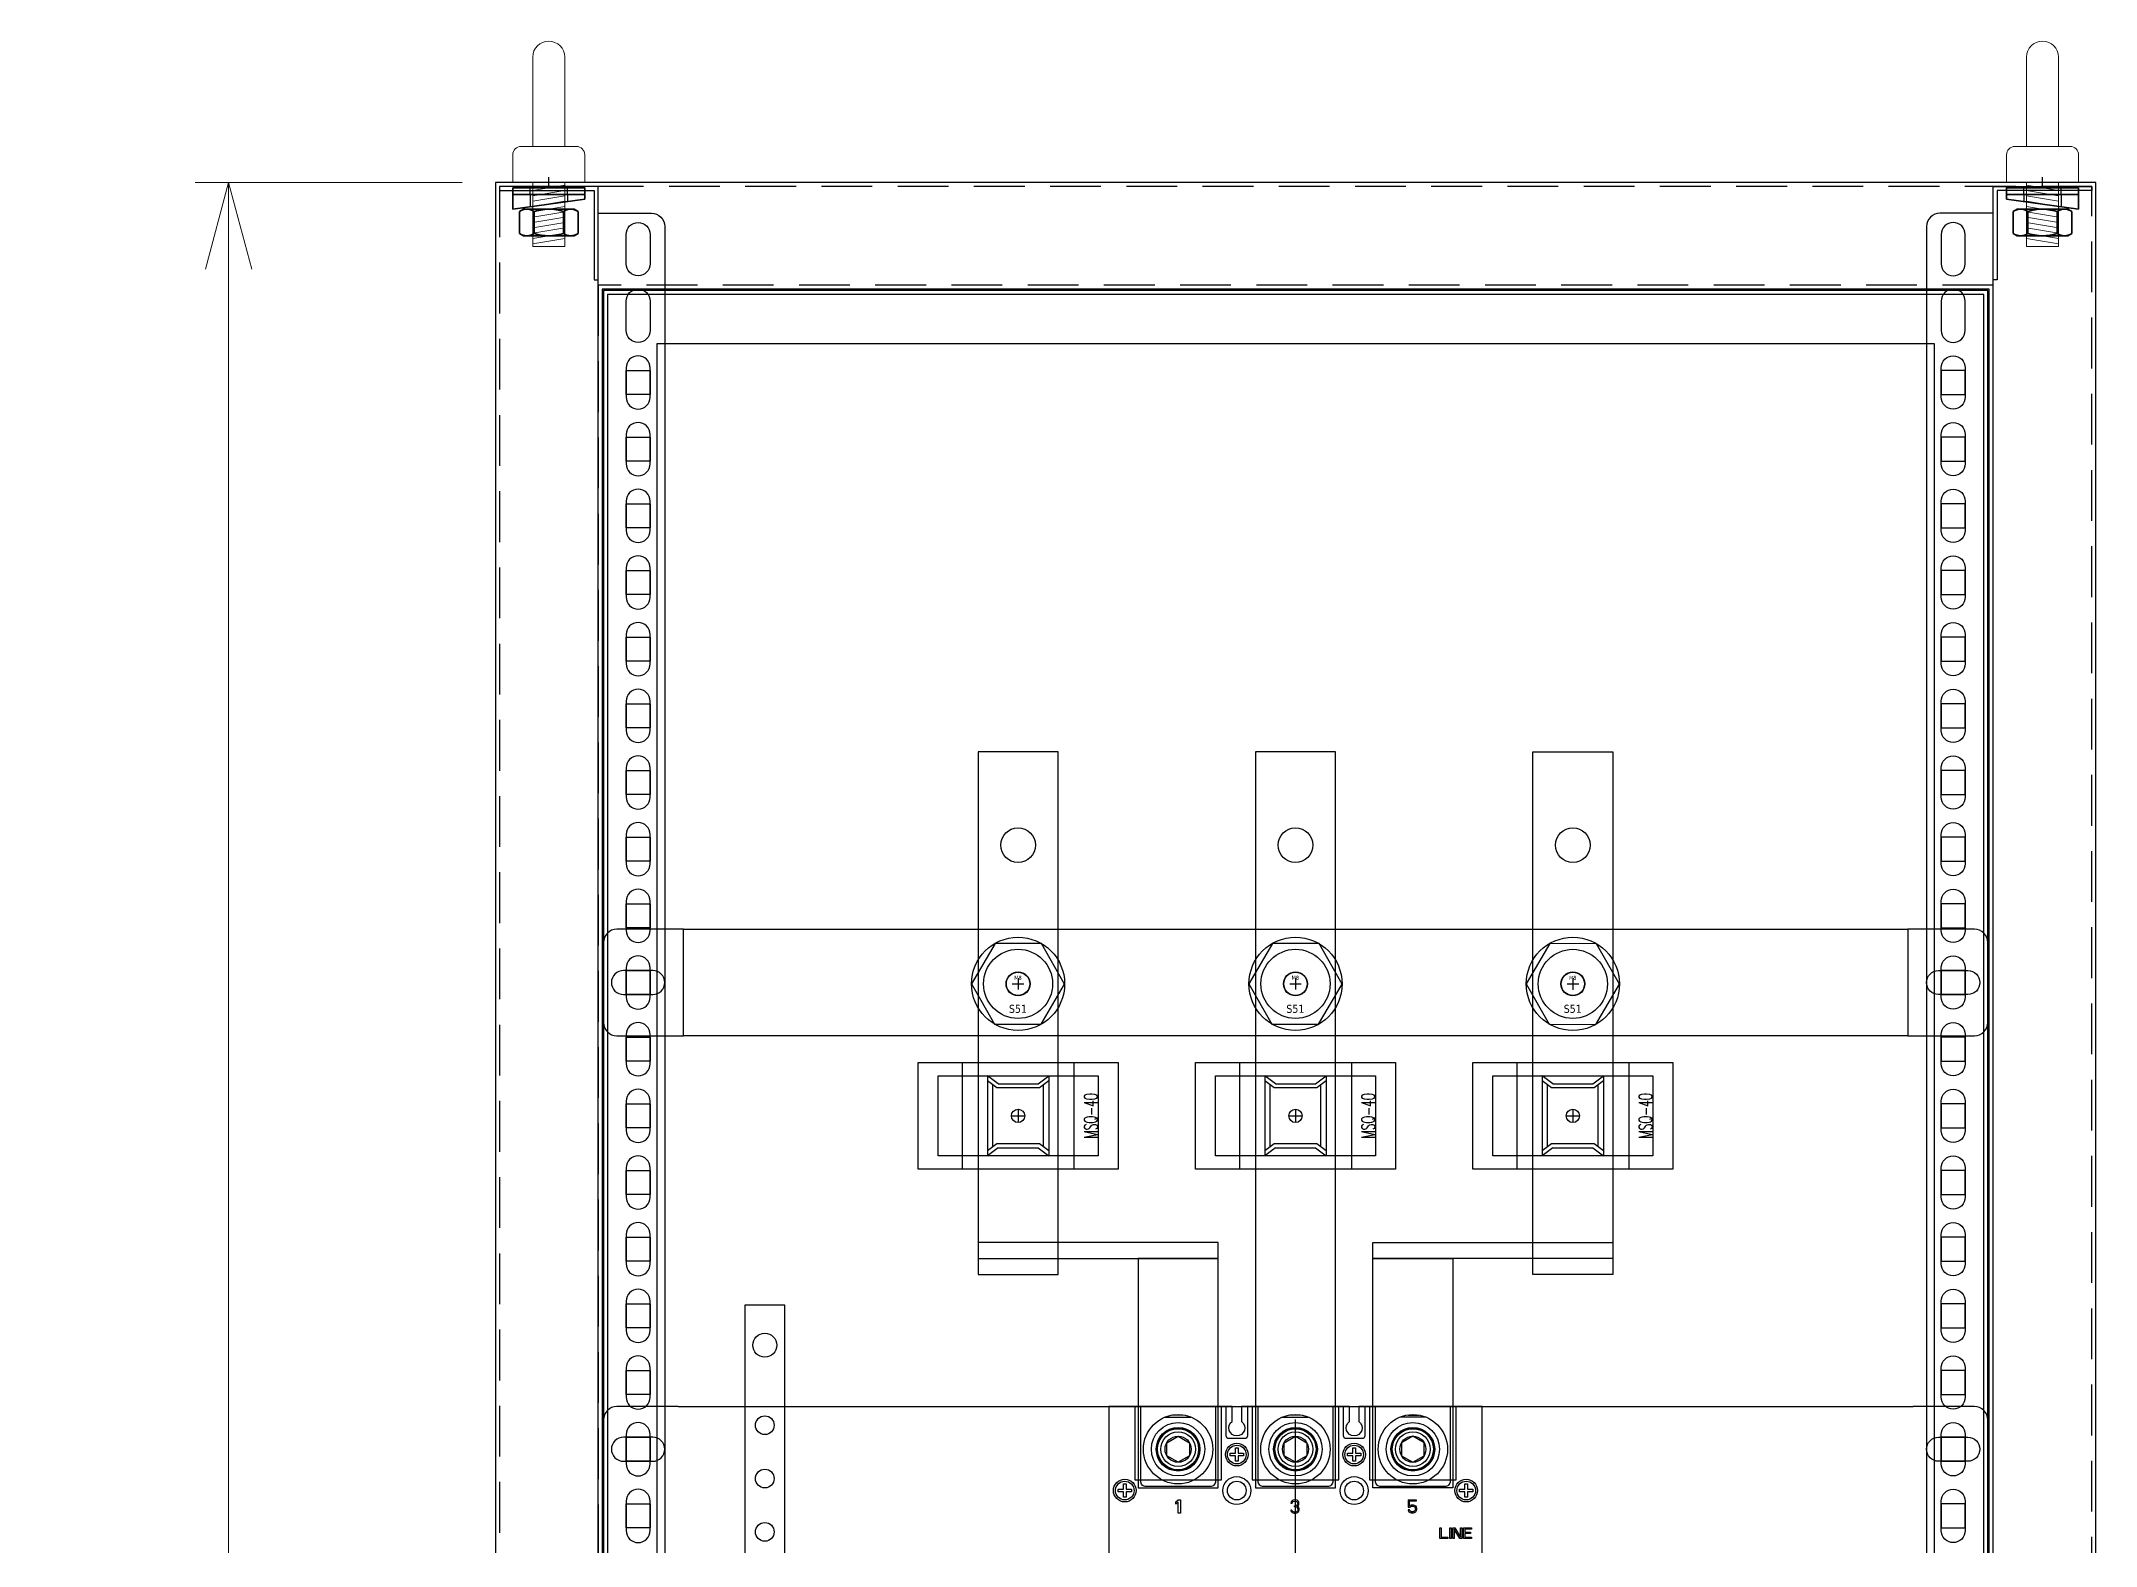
# Model space of a CAD drawing. Header units: millimetres. Extents: x 28713 to 59118, y -54378 to -19615.
# Drawn here: x 37472 to 38242, y -43593 to -43029 of the extents above; entities that cross this region are included whole.
import ezdxf

# ---------------------------------------------------------------- set-up
doc = ezdxf.new("R2010")
doc.units = ezdxf.units.MM
doc.header["$LTSCALE"] = 3
for name, pattern in [('ACAD_ISO04W100', [30, 24, -3, 0, -3]), ('CACHE2', [4.7625, 3.175, -1.5875]), ('HIDDEN', [9.525, 6.35, -3.175])]:
    doc.linetypes.add(name, pattern=pattern)
for name, color, linetype in [('@.VISIBLE', 7, 'Continuous'), ('centerline', 6, 'ACAD_ISO04W100'), ('dim', 7, 'Continuous'), ('EQUIPMENT', 4, 'Continuous'), ('equipments', 2, 'Continuous')]:
    doc.layers.add(name, color=color, linetype=linetype)
doc.layers.add('FORT', color=2, linetype='Continuous', lineweight=35)
doc.layers.add('POINTILLE', color=8, linetype='CACHE2', lineweight=25)
doc.styles.add('Ann_w01', font='romans.shx', dxfattribs={"width": 0.6, "bigfont": 'chineset.shx'})
doc.styles.get("Standard").update_dxf_attribs({"font": 'arial.ttf'})
doc.dimstyles.new('Dim 01_SC25', dxfattribs={"dimscale": 25, "dimtxt": 2, "dimasz": 1.3, "dimexe": 0.5, "dimexo": 0.5, "dimgap": 0.5, "dimtad": 1, "dimdec": 1, "dimzin": 12, "dimdsep": 46, "dimtxsty": 'Ann_w01', "dimblk": 'OPEN30', "dimcen": 1.5, "dimclrd": 6, "dimclre": 6, "dimclrt": 3, "dimadec": 1, "dimazin": 3, "dimtm": 1e-09, "dimtfac": 1, "dimtdec": 1, "dimtmove": 0, "dimatfit": 3, "dimldrblk": 'OPEN30', "dimfxl": 1, "dimtolj": 1, "dimlwd": 20, "dimlwe": 20, "dimarcsym": 0})

# ---------------------------------------------------------------- blocks, each defined once
blk = doc.blocks.new('_Open30')
at = {"color": 0, "linetype": 'ByBlock', "lineweight": -2}
for p, q in [((-1, 0.268), (0, 0)), ((0, 0), (-1, -0.268)), ((0, 0), (-1, 0))]:
    blk.add_line(p, q, dxfattribs=at)
blk = doc.blocks.new('*D235')
at = {"layer": 'Defpoints', "color": 0, "transparency": 16777216}
for p in [(37542.42, -43081.83), (37642.42, -43081.83), (37642.42, -44681.83)]:
    blk.add_point(p, dxfattribs=at)
at = {"layer": 'dim', "color": 6, "lineweight": 20, "transparency": 16777216}
for p, q in [((37629.92, -43081.83), (37529.92, -43081.83)), ((37542.42, -44649.33), (37542.42, -43114.33)), ((37629.92, -44681.83), (37529.92, -44681.83))]:
    blk.add_line(p, q, dxfattribs=at)
at = {"layer": 'dim', "color": 6, "lineweight": 20, "transparency": 16777216, "xscale": 32.5, "yscale": 32.5, "zscale": 32.5}
for p, rotation in [((37542.42, -43081.83), 90), ((37542.42, -44681.83), 270)]:
    blk.add_blockref('_Open30', p, dxfattribs=dict(at, rotation=rotation))
at = {"layer": 'dim', "color": 3, "transparency": 16777216, "insert": (37504.92, -43881.83), "char_height": 50, "attachment_point": 5, "rotation": 90, "style": 'Ann_w01'}
blk.add_mtext('\\A1;1600', dxfattribs=at)
blk = doc.blocks.new('HM12_COTE')
at = {"layer": 'FORT'}
for p, q in [((-10.97, 9.15), (-9.5, 10)), ((-10.97, 0.85), (-10.97, 9.15)), ((9.5, 10), (-9.5, 10)), ((-5.48, 0.85), (-5.48, 9.15)), ((5.48, 0.85), (5.48, 9.15)), ((10.97, 9.15), (9.5, 10)), ((10.97, 0.85), (10.97, 9.15)), ((-9.5, 0), (-10.97, 0.85)), ((-9.5, 0), (9.5, 0)), ((9.5, 0), (10.97, 0.85))]:
    blk.add_line(p, q, dxfattribs=at)
for centre, radius, start, end in [((-8.23, 5.14), 4.86, 55.61585, 124.38415), ((0, -8.15), 18.15, 72.4121, 107.5879), ((8.23, 5.14), 4.86, 55.61585, 124.38415), ((-8.23, 4.86), 4.86, 235.61585, 304.38415), ((0, 18.15), 18.15, 252.4121, 287.5879), ((8.23, 4.86), 4.86, 235.61585, 304.38415)]:
    blk.add_arc(centre, radius, start, end, dxfattribs=at)
blk = doc.blocks.new('CALE_M12_IPN')
at = {"layer": 'FORT'}
for p, q in [((-13.5, 3.61), (13.5, 3.61)), ((-13.5, -1.89), (-13.5, 3.61)), ((13.5, 1.89), (-13.5, -1.89)), ((13.5, 3.61), (13.5, 1.89))]:
    blk.add_line(p, q, dxfattribs=at)
at = {"layer": 'POINTILLE'}
for p, q in [((-7, 3.61), (-7, -0.98)), ((7, 3.61), (7, 0.98))]:
    blk.add_line(p, q, dxfattribs=at)
blk = doc.blocks.new('RONDELLE_M12')
at = {"layer": 'FORT'}
blk.add_lwpolyline([(-13.5, 2.5), (-13.5, 0), (13.5, 0), (13.5, 2.5)], close=True, dxfattribs=at)
at = {"layer": 'POINTILLE'}
for p, q in [((-7, 0), (-7, 2.5)), ((7, 0), (7, 2.5))]:
    blk.add_line(p, q, dxfattribs=at)
blk = doc.blocks.new('Oval 20x9')
at = {"layer": '@.VISIBLE', "color": 2}
blk.add_lwpolyline([(-5.5, -4.5), (5.5, -4.5, 0.414214), (10, 0), (10, 0, 0.414214), (5.5, 4.5), (-5.5, 4.5, 0.414214), (-10, 0), (-10, 0, 0.414214)], format="xyb", close=True, dxfattribs=at)
blk = doc.blocks.new('fwr')
at = {"color": 252}
for p, q in [((37836.18, -43382.33), (37840.54, -43382.33)), ((37838.36, -43380.15), (37838.36, -43384.51)), ((37940.18, -43382.33), (37944.54, -43382.33)), ((37942.36, -43380.15), (37942.36, -43384.51)), ((38044.16, -43382.34), (38048.52, -43382.34)), ((38046.34, -43380.15), (38046.34, -43384.52))]:
    blk.add_line(p, q, dxfattribs=at)
at = {"color": 1}
for points in [[(37829.72, -43367.16), (37820.9, -43382.37), (37829.54, -43397.4), (37847, -43397.5), (37855.82, -43382.43), (37847.18, -43367.26)], [(37933.72, -43367.16), (37924.9, -43382.37), (37933.54, -43397.4), (37951, -43397.5), (37959.82, -43382.43), (37951.18, -43367.26)], [(38037.7, -43367.17), (38028.88, -43382.37), (38037.52, -43397.41), (38054.98, -43397.51), (38063.8, -43382.44), (38055.16, -43367.27)]]:
    blk.add_lwpolyline(points, close=True, dxfattribs=at)
for centre, radius in [((37838.36, -43382.33), 17.46), ((37942.36, -43382.33), 17.46), ((38046.34, -43382.34), 17.46), ((37838.36, -43382.33), 12.96), ((37942.36, -43382.33), 12.96), ((38046.34, -43382.34), 12.96), ((37838.36, -43382.33), 4.37), ((37942.36, -43382.33), 4.37), ((38046.34, -43382.34), 4.37)]:
    blk.add_circle(centre, radius, dxfattribs=at)
for centre in [(37838.36, -43382.33), (37942.36, -43382.33), (38046.34, -43382.34)]:
    blk.add_circle(centre, 4.5)
at = {"color": 1, "width": 30.0978, "attachment_point": 5}
for s, insert, char_height in [('{\\fTahoma|b0|i0|c0|p34;M8}', (37838.32, -43380.08), 1.5), ('{\\fTahoma|b0|i0|c0|p34;M8}', (37942.32, -43380.08), 1.5), ('{\\fTahoma|b0|i0|c0|p34;M8}', (38046.3, -43380.09), 1.5), ('{\\fTahoma|b0|i0|c0|p34;S51}', (37838.32, -43391.72), 3), ('{\\fTahoma|b0|i0|c0|p34;S51}', (37942.32, -43391.72), 3), ('{\\fTahoma|b0|i0|c0|p34;S51}', (38046.3, -43391.72), 3)]:
    blk.add_mtext(s, dxfattribs=dict(at, insert=insert, char_height=char_height))

msp = doc.modelspace()

# ---------------------------------------------------------------- linework, layer by layer
for points in [[(37642.42, -44581.83), (38242.42, -44581.83), (38242.42, -43081.83), (37642.42, -43081.83)], [(37682.42, -44541.83), (38202.42, -44541.83), (38202.42, -43121.83), (37682.42, -43121.83)], [(37691.42, -43152.33), (37700.42, -43152.33), (37700.42, -43161.33), (37691.42, -43161.33)], [(38193.42, -43152.33), (38184.42, -43152.33), (38184.42, -43161.33), (38193.42, -43161.33)], [(37691.42, -43177.33), (37700.42, -43177.33), (37700.42, -43186.33), (37691.42, -43186.33)], [(38193.42, -43177.33), (38184.42, -43177.33), (38184.42, -43186.33), (38193.42, -43186.33)], [(37691.42, -43202.33), (37700.42, -43202.33), (37700.42, -43211.33), (37691.42, -43211.33)], [(38193.42, -43202.33), (38184.42, -43202.33), (38184.42, -43211.33), (38193.42, -43211.33)], [(37691.42, -43227.33), (37700.42, -43227.33), (37700.42, -43236.33), (37691.42, -43236.33)], [(38193.42, -43227.33), (38184.42, -43227.33), (38184.42, -43236.33), (38193.42, -43236.33)], [(37691.42, -43252.33), (37700.42, -43252.33), (37700.42, -43261.33), (37691.42, -43261.33)], [(38193.42, -43252.33), (38184.42, -43252.33), (38184.42, -43261.33), (38193.42, -43261.33)], [(37691.42, -43277.33), (37700.42, -43277.33), (37700.42, -43286.33), (37691.42, -43286.33)], [(38193.42, -43277.33), (38184.42, -43277.33), (38184.42, -43286.33), (38193.42, -43286.33)], [(37691.42, -43302.33), (37700.42, -43302.33), (37700.42, -43311.33), (37691.42, -43311.33)], [(38193.42, -43302.33), (38184.42, -43302.33), (38184.42, -43311.33), (38193.42, -43311.33)], [(37691.42, -43327.33), (37700.42, -43327.33), (37700.42, -43336.33), (37691.42, -43336.33)], [(38193.42, -43327.33), (38184.42, -43327.33), (38184.42, -43336.33), (38193.42, -43336.33)], [(37691.42, -43352.33), (37700.42, -43352.33), (37700.42, -43361.33), (37691.42, -43361.33)], [(38193.42, -43352.33), (38184.42, -43352.33), (38184.42, -43361.33), (38193.42, -43361.33)], [(37691.42, -43377.33), (37700.42, -43377.33), (37700.42, -43386.33), (37691.42, -43386.33)], [(38193.42, -43377.33), (38184.42, -43377.33), (38184.42, -43386.33), (38193.42, -43386.33)], [(37691.42, -43402.33), (37700.42, -43402.33), (37700.42, -43411.33), (37691.42, -43411.33)], [(38193.42, -43402.33), (38184.42, -43402.33), (38184.42, -43411.33), (38193.42, -43411.33)], [(37691.42, -43427.33), (37700.42, -43427.33), (37700.42, -43436.33), (37691.42, -43436.33)], [(38193.42, -43427.33), (38184.42, -43427.33), (38184.42, -43436.33), (38193.42, -43436.33)], [(37691.42, -43452.33), (37700.42, -43452.33), (37700.42, -43461.33), (37691.42, -43461.33)], [(38193.42, -43452.33), (38184.42, -43452.33), (38184.42, -43461.33), (38193.42, -43461.33)], [(37691.42, -43477.33), (37700.42, -43477.33), (37700.42, -43486.33), (37691.42, -43486.33)], [(38193.42, -43477.33), (38184.42, -43477.33), (38184.42, -43486.33), (38193.42, -43486.33)], [(37691.42, -43502.33), (37700.42, -43502.33), (37700.42, -43511.33), (37691.42, -43511.33)], [(37735.92, -43797.83), (37750.92, -43797.83), (37750.92, -43502.83), (37735.92, -43502.83)], [(38193.42, -43502.33), (38184.42, -43502.33), (38184.42, -43511.33), (38193.42, -43511.33)], [(37691.42, -43527.33), (37700.42, -43527.33), (37700.42, -43536.33), (37691.42, -43536.33)], [(38193.42, -43527.33), (38184.42, -43527.33), (38184.42, -43536.33), (38193.42, -43536.33)], [(37691.42, -43552.33), (37700.42, -43552.33), (37700.42, -43561.33), (37691.42, -43561.33)], [(38193.42, -43552.33), (38184.42, -43552.33), (38184.42, -43561.33), (38193.42, -43561.33)], [(37691.42, -43577.33), (37700.42, -43577.33), (37700.42, -43586.33), (37691.42, -43586.33)], [(38193.42, -43577.33), (38184.42, -43577.33), (38184.42, -43586.33), (38193.42, -43586.33)]]:
    msp.add_lwpolyline(points, close=True)
at = {"linetype": 'HIDDEN'}
for points in [[(37643.92, -44580.33), (38240.92, -44580.33), (38240.92, -43083.33), (37643.92, -43083.33)], [(37680.92, -44543.33), (38203.92, -44543.33), (38203.92, -43120.33), (37680.92, -43120.33)]]:
    msp.add_lwpolyline(points, close=True, dxfattribs=at)
at = {"color": 1}
for points in [[(37680.92, -43118.33), (37680.92, -43083.33), (37643.92, -43083.33), (37643.92, -43084.83), (37679.42, -43084.83), (37679.42, -43118.33)], [(38203.92, -43118.33), (38203.92, -43083.33), (38240.92, -43083.33), (38240.92, -43084.83), (38205.42, -43084.83), (38205.42, -43118.33)]]:
    msp.add_lwpolyline(points, close=True, dxfattribs=at)
at = {"color": 151}
for points in [[(37680.92, -43093.33), (37700.92, -43093.33, -0.414214), (37705.92, -43098.33), (37705.92, -44565.33, -0.414214), (37700.92, -44570.33), (37680.92, -44570.33)], [(37691.42, -43112.33), (37691.42, -43101.33, -0.414214), (37695.92, -43096.83), (37695.92, -43096.83, -0.414214), (37700.42, -43101.33), (37700.42, -43112.33, -0.414214), (37695.92, -43116.83), (37695.92, -43116.83, -0.414214)], [(38203.92, -43093.33), (38183.92, -43093.33, 0.414214), (38178.92, -43098.33), (38178.92, -44565.33, 0.414214), (38183.92, -44570.33), (38203.92, -44570.33)], [(38193.42, -43112.33), (38193.42, -43101.33, 0.414214), (38188.92, -43096.83), (38188.92, -43096.83, 0.414214), (38184.42, -43101.33), (38184.42, -43112.33, 0.414214), (38188.92, -43116.83), (38188.92, -43116.83, 0.414214)], [(37691.42, -43137.33), (37691.42, -43126.33, -0.414214), (37695.92, -43121.83), (37695.92, -43121.83, -0.414214), (37700.42, -43126.33), (37700.42, -43137.33, -0.414214), (37695.92, -43141.83), (37695.92, -43141.83, -0.414214)], [(38193.42, -43137.33), (38193.42, -43126.33, 0.414214), (38188.92, -43121.83), (38188.92, -43121.83, 0.414214), (38184.42, -43126.33), (38184.42, -43137.33, 0.414214), (38188.92, -43141.83), (38188.92, -43141.83, 0.414214)], [(37691.42, -43151.33), (37691.42, -43162.33, 0.414214), (37695.92, -43166.83), (37695.92, -43166.83, 0.414214), (37700.42, -43162.33), (37700.42, -43151.33, 0.414214), (37695.92, -43146.83), (37695.92, -43146.83, 0.414214)], [(38193.42, -43151.33), (38193.42, -43162.33, -0.414214), (38188.92, -43166.83), (38188.92, -43166.83, -0.414214), (38184.42, -43162.33), (38184.42, -43151.33, -0.414214), (38188.92, -43146.83), (38188.92, -43146.83, -0.414214)], [(37691.42, -43176.33), (37691.42, -43187.33, 0.414214), (37695.92, -43191.83), (37695.92, -43191.83, 0.414214), (37700.42, -43187.33), (37700.42, -43176.33, 0.414214), (37695.92, -43171.83), (37695.92, -43171.83, 0.414214)], [(38193.42, -43176.33), (38193.42, -43187.33, -0.414214), (38188.92, -43191.83), (38188.92, -43191.83, -0.414214), (38184.42, -43187.33), (38184.42, -43176.33, -0.414214), (38188.92, -43171.83), (38188.92, -43171.83, -0.414214)], [(37691.42, -43201.33), (37691.42, -43212.33, 0.414214), (37695.92, -43216.83), (37695.92, -43216.83, 0.414214), (37700.42, -43212.33), (37700.42, -43201.33, 0.414214), (37695.92, -43196.83), (37695.92, -43196.83, 0.414214)], [(38193.42, -43201.33), (38193.42, -43212.33, -0.414214), (38188.92, -43216.83), (38188.92, -43216.83, -0.414214), (38184.42, -43212.33), (38184.42, -43201.33, -0.414214), (38188.92, -43196.83), (38188.92, -43196.83, -0.414214)], [(37691.42, -43226.33), (37691.42, -43237.33, 0.414214), (37695.92, -43241.83), (37695.92, -43241.83, 0.414214), (37700.42, -43237.33), (37700.42, -43226.33, 0.414214), (37695.92, -43221.83), (37695.92, -43221.83, 0.414214)], [(38193.42, -43226.33), (38193.42, -43237.33, -0.414214), (38188.92, -43241.83), (38188.92, -43241.83, -0.414214), (38184.42, -43237.33), (38184.42, -43226.33, -0.414214), (38188.92, -43221.83), (38188.92, -43221.83, -0.414214)], [(37691.42, -43251.33), (37691.42, -43262.33, 0.414214), (37695.92, -43266.83), (37695.92, -43266.83, 0.414214), (37700.42, -43262.33), (37700.42, -43251.33, 0.414214), (37695.92, -43246.83), (37695.92, -43246.83, 0.414214)], [(38193.42, -43251.33), (38193.42, -43262.33, -0.414214), (38188.92, -43266.83), (38188.92, -43266.83, -0.414214), (38184.42, -43262.33), (38184.42, -43251.33, -0.414214), (38188.92, -43246.83), (38188.92, -43246.83, -0.414214)], [(37691.42, -43276.33), (37691.42, -43287.33, 0.414214), (37695.92, -43291.83), (37695.92, -43291.83, 0.414214), (37700.42, -43287.33), (37700.42, -43276.33, 0.414214), (37695.92, -43271.83), (37695.92, -43271.83, 0.414214)], [(38193.42, -43276.33), (38193.42, -43287.33, -0.414214), (38188.92, -43291.83), (38188.92, -43291.83, -0.414214), (38184.42, -43287.33), (38184.42, -43276.33, -0.414214), (38188.92, -43271.83), (38188.92, -43271.83, -0.414214)], [(37691.42, -43301.33), (37691.42, -43312.33, 0.414214), (37695.92, -43316.83), (37695.92, -43316.83, 0.414214), (37700.42, -43312.33), (37700.42, -43301.33, 0.414214), (37695.92, -43296.83), (37695.92, -43296.83, 0.414214)], [(38193.42, -43301.33), (38193.42, -43312.33, -0.414214), (38188.92, -43316.83), (38188.92, -43316.83, -0.414214), (38184.42, -43312.33), (38184.42, -43301.33, -0.414214), (38188.92, -43296.83), (38188.92, -43296.83, -0.414214)], [(37691.42, -43326.33), (37691.42, -43337.33, 0.414214), (37695.92, -43341.83), (37695.92, -43341.83, 0.414214), (37700.42, -43337.33), (37700.42, -43326.33, 0.414214), (37695.92, -43321.83), (37695.92, -43321.83, 0.414214)], [(38193.42, -43326.33), (38193.42, -43337.33, -0.414214), (38188.92, -43341.83), (38188.92, -43341.83, -0.414214), (38184.42, -43337.33), (38184.42, -43326.33, -0.414214), (38188.92, -43321.83), (38188.92, -43321.83, -0.414214)], [(37691.42, -43351.33), (37691.42, -43362.33, 0.414214), (37695.92, -43366.83), (37695.92, -43366.83, 0.414214), (37700.42, -43362.33), (37700.42, -43351.33, 0.414214), (37695.92, -43346.83), (37695.92, -43346.83, 0.414214)], [(38193.42, -43351.33), (38193.42, -43362.33, -0.414214), (38188.92, -43366.83), (38188.92, -43366.83, -0.414214), (38184.42, -43362.33), (38184.42, -43351.33, -0.414214), (38188.92, -43346.83), (38188.92, -43346.83, -0.414214)], [(37691.42, -43376.33), (37691.42, -43387.33, 0.414214), (37695.92, -43391.83), (37695.92, -43391.83, 0.414214), (37700.42, -43387.33), (37700.42, -43376.33, 0.414214), (37695.92, -43371.83), (37695.92, -43371.83, 0.414214)], [(38193.42, -43376.33), (38193.42, -43387.33, -0.414214), (38188.92, -43391.83), (38188.92, -43391.83, -0.414214), (38184.42, -43387.33), (38184.42, -43376.33, -0.414214), (38188.92, -43371.83), (38188.92, -43371.83, -0.414214)], [(37691.42, -43401.33), (37691.42, -43412.33, 0.414214), (37695.92, -43416.83), (37695.92, -43416.83, 0.414214), (37700.42, -43412.33), (37700.42, -43401.33, 0.414214), (37695.92, -43396.83), (37695.92, -43396.83, 0.414214)], [(38193.42, -43401.33), (38193.42, -43412.33, -0.414214), (38188.92, -43416.83), (38188.92, -43416.83, -0.414214), (38184.42, -43412.33), (38184.42, -43401.33, -0.414214), (38188.92, -43396.83), (38188.92, -43396.83, -0.414214)], [(37691.42, -43426.33), (37691.42, -43437.33, 0.414214), (37695.92, -43441.83), (37695.92, -43441.83, 0.414214), (37700.42, -43437.33), (37700.42, -43426.33, 0.414214), (37695.92, -43421.83), (37695.92, -43421.83, 0.414214)], [(38193.42, -43426.33), (38193.42, -43437.33, -0.414214), (38188.92, -43441.83), (38188.92, -43441.83, -0.414214), (38184.42, -43437.33), (38184.42, -43426.33, -0.414214), (38188.92, -43421.83), (38188.92, -43421.83, -0.414214)], [(37691.42, -43451.33), (37691.42, -43462.33, 0.414214), (37695.92, -43466.83), (37695.92, -43466.83, 0.414214), (37700.42, -43462.33), (37700.42, -43451.33, 0.414214), (37695.92, -43446.83), (37695.92, -43446.83, 0.414214)], [(38193.42, -43451.33), (38193.42, -43462.33, -0.414214), (38188.92, -43466.83), (38188.92, -43466.83, -0.414214), (38184.42, -43462.33), (38184.42, -43451.33, -0.414214), (38188.92, -43446.83), (38188.92, -43446.83, -0.414214)], [(37691.42, -43476.33), (37691.42, -43487.33, 0.414214), (37695.92, -43491.83), (37695.92, -43491.83, 0.414214), (37700.42, -43487.33), (37700.42, -43476.33, 0.414214), (37695.92, -43471.83), (37695.92, -43471.83, 0.414214)], [(38193.42, -43476.33), (38193.42, -43487.33, -0.414214), (38188.92, -43491.83), (38188.92, -43491.83, -0.414214), (38184.42, -43487.33), (38184.42, -43476.33, -0.414214), (38188.92, -43471.83), (38188.92, -43471.83, -0.414214)], [(37691.42, -43501.33), (37691.42, -43512.33, 0.414214), (37695.92, -43516.83), (37695.92, -43516.83, 0.414214), (37700.42, -43512.33), (37700.42, -43501.33, 0.414214), (37695.92, -43496.83), (37695.92, -43496.83, 0.414214)], [(38193.42, -43501.33), (38193.42, -43512.33, -0.414214), (38188.92, -43516.83), (38188.92, -43516.83, -0.414214), (38184.42, -43512.33), (38184.42, -43501.33, -0.414214), (38188.92, -43496.83), (38188.92, -43496.83, -0.414214)], [(37691.42, -43526.33), (37691.42, -43537.33, 0.414214), (37695.92, -43541.83), (37695.92, -43541.83, 0.414214), (37700.42, -43537.33), (37700.42, -43526.33, 0.414214), (37695.92, -43521.83), (37695.92, -43521.83, 0.414214)], [(38193.42, -43526.33), (38193.42, -43537.33, -0.414214), (38188.92, -43541.83), (38188.92, -43541.83, -0.414214), (38184.42, -43537.33), (38184.42, -43526.33, -0.414214), (38188.92, -43521.83), (38188.92, -43521.83, -0.414214)], [(37691.42, -43551.33), (37691.42, -43562.33, 0.414214), (37695.92, -43566.83), (37695.92, -43566.83, 0.414214), (37700.42, -43562.33), (37700.42, -43551.33, 0.414214), (37695.92, -43546.83), (37695.92, -43546.83, 0.414214)], [(38193.42, -43551.33), (38193.42, -43562.33, -0.414214), (38188.92, -43566.83), (38188.92, -43566.83, -0.414214), (38184.42, -43562.33), (38184.42, -43551.33, -0.414214), (38188.92, -43546.83), (38188.92, -43546.83, -0.414214)], [(37691.42, -43576.33), (37691.42, -43587.33, 0.414214), (37695.92, -43591.83), (37695.92, -43591.83, 0.414214), (37700.42, -43587.33), (37700.42, -43576.33, 0.414214), (37695.92, -43571.83), (37695.92, -43571.83, 0.414214)], [(38193.42, -43576.33), (38193.42, -43587.33, -0.414214), (38188.92, -43591.83), (38188.92, -43591.83, -0.414214), (38184.42, -43587.33), (38184.42, -43576.33, -0.414214), (38188.92, -43571.83), (38188.92, -43571.83, -0.414214)]]:
    msp.add_lwpolyline(points, format="xyb", close=True, dxfattribs=at)
at = {"color": 6}
for points in [[(37682.92, -44541.33), (38201.92, -44541.33), (38201.92, -43122.33), (37682.92, -43122.33)], [(37684.42, -44539.83), (38200.42, -44539.83), (38200.42, -43123.83), (37684.42, -43123.83)], [(37702.92, -44521.33), (38181.92, -44521.33), (38181.92, -43142.33), (37702.92, -43142.33)]]:
    msp.add_lwpolyline(points, close=True, dxfattribs=at)
for centre, radius in [((37838.36, -43330.3), 6.5), ((37942.36, -43330.3), 6.5), ((38046.34, -43330.3), 6.5), ((37838.36, -43382.33), 4.5), ((37942.36, -43382.33), 4.5), ((38046.34, -43382.34), 4.5), ((37743.42, -43517.83), 4.5), ((37743.42, -43547.83), 3.5), ((37898.36, -43556.83), 6.5), ((37942.36, -43556.83), 6.5), ((37986.36, -43556.83), 6.5), ((37743.42, -43567.83), 3.5), ((37743.42, -43587.83), 3.5)]:
    msp.add_circle(centre, radius)
at = {"layer": '@.VISIBLE'}
msp.add_line((37710.92, -43540.83), (38173.92, -43540.83), dxfattribs=at)
at = {"layer": '@.VISIBLE', "color": 1}
for points in [[(37823.36, -43491.33), (37853.36, -43491.33), (37853.36, -43295.3), (37823.36, -43295.3)], [(37823.36, -43485.33), (37913.36, -43485.33), (37913.36, -43479.33), (37823.36, -43479.33)], [(37883.36, -43571.33), (37913.36, -43571.33), (37913.36, -43485.33), (37883.36, -43485.33)]]:
    msp.add_lwpolyline(points, close=True, dxfattribs=at)
at = {"layer": '@.VISIBLE', "color": 2}
msp.add_lwpolyline([(37927.36, -43571.33), (37957.36, -43571.33), (37957.36, -43295.3), (37927.36, -43295.3)], close=True, dxfattribs=at)
at = {"layer": '@.VISIBLE', "color": 4}
for points in [[(38061.34, -43491.34), (38031.34, -43491.34), (38031.34, -43295.3), (38061.34, -43295.3)], [(38061.34, -43485.34), (37971.34, -43485.34), (37971.34, -43479.34), (38061.34, -43479.34)], [(38001.36, -43571.33), (37971.36, -43571.34), (37971.34, -43485.34), (38001.34, -43485.33)]]:
    msp.add_lwpolyline(points, close=True, dxfattribs=at)
at = {"layer": '@.VISIBLE'}
for points in [[(37712.92, -43361.83), (37687.92, -43361.83, 0.414214), (37682.92, -43366.83), (37682.92, -43396.83, 0.414214), (37687.92, -43401.83), (37712.92, -43401.83)], [(38171.92, -43401.83), (38196.92, -43401.83, 0.414214), (38201.92, -43396.83), (38201.92, -43366.83, 0.414214), (38196.92, -43361.83), (38171.92, -43361.83)], [(37710.92, -43540.83), (37687.92, -43540.83, 0.414214), (37682.92, -43545.83), (37682.92, -43792.83, 0.414214), (37687.92, -43797.83), (37710.92, -43797.83)], [(38173.92, -43797.83), (38196.92, -43797.83, 0.414214), (38201.92, -43792.83), (38201.92, -43545.83, 0.414214), (38196.92, -43540.83), (38173.92, -43540.83)]]:
    msp.add_lwpolyline(points, format="xyb", dxfattribs=at)
msp.add_lwpolyline([(37712.92, -43361.83), (38171.92, -43361.83), (38171.92, -43401.83), (37712.92, -43401.83)], close=True, dxfattribs=at)
at = {"layer": 'centerline'}
for p, q in [((37662.42, -43083.83), (37662.42, -43079.83)), ((38222.42, -43083.83), (38222.42, -43079.83)), ((37942.36, -43797.83), (37942.36, -43540.83))]:
    msp.add_line(p, q, dxfattribs=at)
at = {"layer": 'EQUIPMENT', "color": 6}
for p, q in [((37817.36, -43411.83), (37817.36, -43451.83)), ((37859.31, -43411.83), (37859.31, -43451.83)), ((37921.36, -43411.83), (37921.36, -43451.83)), ((37963.31, -43411.83), (37963.31, -43451.83)), ((38025.34, -43411.83), (38025.34, -43451.83)), ((38067.29, -43411.83), (38067.29, -43451.83))]:
    msp.add_line(p, q, dxfattribs=at)
at = {"layer": 'EQUIPMENT'}
for p, q in [((37826.86, -43416.83), (37826.86, -43446.83)), ((37830.86, -43419.83), (37826.86, -43416.83)), ((37828.86, -43443.46), (37828.86, -43420.21)), ((37845.86, -43419.83), (37849.86, -43416.83)), ((37847.86, -43443.46), (37847.86, -43420.21)), ((37849.86, -43416.83), (37849.86, -43446.83)), ((37930.86, -43416.83), (37930.86, -43446.83)), ((37934.86, -43419.83), (37930.86, -43416.83)), ((37932.86, -43443.46), (37932.86, -43420.21)), ((37949.86, -43419.83), (37953.86, -43416.83)), ((37951.86, -43443.46), (37951.86, -43420.21)), ((37953.86, -43416.83), (37953.86, -43446.83)), ((38034.84, -43416.83), (38034.84, -43446.83)), ((38038.84, -43419.83), (38034.84, -43416.83)), ((38036.84, -43443.46), (38036.84, -43420.21)), ((38053.84, -43419.83), (38057.84, -43416.83)), ((38055.84, -43443.46), (38055.84, -43420.21)), ((38057.84, -43416.83), (38057.84, -43446.83)), ((37838.36, -43429.33), (37838.36, -43434.33)), ((37942.36, -43429.33), (37942.36, -43434.33)), ((38046.34, -43429.33), (38046.34, -43434.33)), ((37835.86, -43431.83), (37840.86, -43431.83)), ((37939.86, -43431.83), (37944.86, -43431.83)), ((38043.84, -43431.83), (38048.84, -43431.83)), ((37830.86, -43443.83), (37826.86, -43446.83)), ((37845.86, -43443.83), (37849.86, -43446.83)), ((37934.86, -43443.83), (37930.86, -43446.83)), ((37949.86, -43443.83), (37953.86, -43446.83)), ((38038.84, -43443.83), (38034.84, -43446.83)), ((38053.84, -43443.83), (38057.84, -43446.83))]:
    msp.add_line(p, q, dxfattribs=at)
for points in [[(37800.86, -43411.83), (37875.86, -43411.83), (37875.86, -43451.83), (37800.86, -43451.83)], [(37904.86, -43411.83), (37979.86, -43411.83), (37979.86, -43451.83), (37904.86, -43451.83)], [(38008.84, -43411.83), (38083.84, -43411.83), (38083.84, -43451.83), (38008.84, -43451.83)], [(37808.36, -43416.83), (37868.36, -43416.83), (37868.36, -43446.83), (37808.36, -43446.83)], [(37912.36, -43416.83), (37972.36, -43416.83), (37972.36, -43446.83), (37912.36, -43446.83)], [(38016.34, -43416.83), (38076.34, -43416.83), (38076.34, -43446.83), (38016.34, -43446.83)]]:
    msp.add_lwpolyline(points, close=True, dxfattribs=at)
for points in [[(37849.86, -43418.71), (37846.36, -43421.33), (37830.36, -43421.33), (37826.86, -43418.71)], [(37830.86, -43419.83), (37845.86, -43419.83)], [(37953.86, -43418.71), (37950.36, -43421.33), (37934.36, -43421.33), (37930.86, -43418.71)], [(37934.86, -43419.83), (37949.86, -43419.83)], [(38057.84, -43418.71), (38054.34, -43421.33), (38038.34, -43421.33), (38034.84, -43418.71)], [(38038.84, -43419.83), (38053.84, -43419.83)], [(37849.86, -43444.96), (37846.36, -43442.33), (37830.36, -43442.33), (37826.86, -43444.96)], [(37830.86, -43443.83), (37845.86, -43443.83)], [(37953.86, -43444.96), (37950.36, -43442.33), (37934.36, -43442.33), (37930.86, -43444.96)], [(37934.86, -43443.83), (37949.86, -43443.83)], [(38057.84, -43444.96), (38054.34, -43442.33), (38038.34, -43442.33), (38034.84, -43444.96)], [(38038.84, -43443.83), (38053.84, -43443.83)]]:
    msp.add_lwpolyline(points, dxfattribs=at)
for centre in [(37838.36, -43431.83), (37942.36, -43431.83), (38046.34, -43431.83)]:
    msp.add_circle(centre, 2.5, dxfattribs=at)
at = {"layer": 'equipments', "lineweight": 0}
for p, q in [((37656.42, -43034.83), (37656.42, -43068.33)), ((37668.42, -43034.83), (37668.42, -43068.33)), ((38216.42, -43034.83), (38216.42, -43068.33)), ((38228.42, -43034.83), (38228.42, -43068.33)), ((37648.92, -43081.83), (37648.92, -43071.5)), ((37652.09, -43068.33), (37672.75, -43068.33)), ((37675.92, -43081.83), (37675.92, -43071.5)), ((38208.92, -43081.83), (38208.92, -43071.5)), ((38232.75, -43068.33), (38212.09, -43068.33)), ((38235.92, -43081.83), (38235.92, -43071.5)), ((37675.92, -43081.83), (37648.92, -43081.83)), ((37656.42, -43081.83), (37656.42, -43105.83)), ((37668.42, -43081.83), (37656.42, -43081.83)), ((37668.42, -43081.83), (37668.42, -43105.83)), ((38208.92, -43081.83), (38235.92, -43081.83)), ((38216.42, -43081.83), (38216.42, -43105.83)), ((38216.42, -43081.83), (38228.42, -43081.83)), ((38228.42, -43081.83), (38228.42, -43105.83)), ((37668.42, -43105.83), (37656.42, -43105.83)), ((38216.42, -43105.83), (38228.42, -43105.83))]:
    msp.add_line(p, q, dxfattribs=at)
at = {"layer": 'equipments', "color": 8, "lineweight": 0}
for p, q in [((37668.42, -43082.83), (37656.42, -43084.83)), ((38216.42, -43082.83), (38228.42, -43084.83)), ((37668.42, -43084.83), (37656.42, -43086.83)), ((37668.42, -43086.83), (37656.42, -43088.83)), ((37668.42, -43088.83), (37656.42, -43090.83)), ((37668.42, -43090.83), (37656.42, -43092.83)), ((38216.42, -43084.83), (38228.42, -43086.83)), ((38216.42, -43086.83), (38228.42, -43088.83)), ((38216.42, -43088.83), (38228.42, -43090.83)), ((38216.42, -43090.83), (38228.42, -43092.83)), ((37668.42, -43092.83), (37656.42, -43094.83)), ((37668.42, -43094.83), (37656.42, -43096.83)), ((37668.42, -43096.83), (37656.42, -43098.83)), ((37668.42, -43098.83), (37656.42, -43100.83)), ((38216.42, -43092.83), (38228.42, -43094.83)), ((38216.42, -43094.83), (38228.42, -43096.83)), ((38216.42, -43096.83), (38228.42, -43098.83)), ((38216.42, -43098.83), (38228.42, -43100.83)), ((37668.42, -43100.83), (37656.42, -43102.83)), ((37668.42, -43102.83), (37656.42, -43104.83)), ((38216.42, -43100.83), (38228.42, -43102.83)), ((38216.42, -43102.83), (38228.42, -43104.83))]:
    msp.add_line(p, q, dxfattribs=at)
at = {"layer": 'equipments'}
for p, q in [((37893.44, -43544.83), (37903.17, -43544.83)), ((37900.12, -43544.03), (37896.31, -43544.03)), ((37937.43, -43544.83), (37947.16, -43544.83)), ((37944.12, -43544.03), (37940.26, -43544.03)), ((37991.3, -43544.83), (37981.56, -43544.83)), ((37984.6, -43544.03), (37988.46, -43544.03)), ((37890.16, -43556.83), (37890.36, -43556.83)), ((37890.22, -43555.83), (37890.44, -43555.83)), ((37934.16, -43556.83), (37934.36, -43556.83)), ((37934.22, -43555.83), (37934.44, -43555.83)), ((37994.5, -43555.83), (37994.28, -43555.83)), ((37994.56, -43556.83), (37994.36, -43556.83))]:
    msp.add_line(p, q, dxfattribs=at)
msp.add_lwpolyline([(37872.36, -43540.83), (37872.36, -43797.83), (37918.61, -43797.83), (37918.61, -43792.27, -3.106685), (37922.11, -43792.27), (37922.11, -43797.83), (37962.61, -43797.83), (37962.61, -43792.27, -3.106685), (37966.11, -43792.27), (37966.11, -43797.83), (38012.36, -43797.83), (38012.36, -43540.83), (37966.11, -43540.83), (37966.11, -43546.39, -3.106685), (37962.61, -43546.39), (37962.61, -43540.83), (37922.11, -43540.83), (37922.11, -43546.39, -3.106685), (37918.61, -43546.39), (37918.61, -43540.83)], format="xyb", close=True, dxfattribs=at)
at = {"layer": 'equipments', "color": 8}
for points in [[(37882.17, -43540.83), (37882.17, -43568.33), (37914.67, -43568.33), (37914.67, -43540.83)], [(37926.17, -43540.83), (37926.17, -43568.33), (37958.67, -43568.33), (37958.67, -43540.83)], [(37970.05, -43540.83), (37970.05, -43568.33), (38002.55, -43568.33), (38002.55, -43540.83)]]:
    msp.add_lwpolyline(points, dxfattribs=at)
at = {"layer": 'equipments'}
for points in [[(37912.86, -43540.83, 0.414214), (37912.36, -43541.33), (37912.36, -43568.83, -0.414214), (37910.36, -43570.83), (37886.36, -43570.83, -0.414214), (37884.36, -43568.83), (37884.36, -43541.33, 0.414214), (37883.86, -43540.83)], [(37924.86, -43540.83, 0.414214), (37924.36, -43541.33), (37924.36, -43551.83, -0.414214), (37923.36, -43552.83), (37917.36, -43552.83, -0.414214), (37916.36, -43551.83), (37916.36, -43541.33, 0.414214), (37915.86, -43540.83)], [(37956.86, -43540.83, 0.414214), (37956.36, -43541.33), (37956.36, -43568.83, -0.414214), (37954.36, -43570.83), (37930.36, -43570.83, -0.414214), (37928.36, -43568.83), (37928.36, -43541.33, 0.414214), (37927.86, -43540.83)], [(37968.86, -43540.83, 0.414214), (37968.36, -43541.33), (37968.36, -43551.83, -0.414214), (37967.36, -43552.83), (37961.36, -43552.83, -0.414214), (37960.36, -43551.83), (37960.36, -43541.33, 0.414214), (37959.86, -43540.83)], [(38000.86, -43540.83, 0.414214), (38000.36, -43541.33), (38000.36, -43568.83, -0.414214), (37998.36, -43570.83), (37974.36, -43570.83, -0.414214), (37972.36, -43568.83), (37972.36, -43541.33, 0.414214), (37971.86, -43540.83)]]:
    msp.add_lwpolyline(points, format="xyb", dxfattribs=at)
for points in [[(37894.12, -43559.28), (37894.12, -43554.38), (37898.36, -43551.93), (37902.6, -43554.38)], [(37938.12, -43559.28), (37938.12, -43554.38), (37942.36, -43551.93), (37946.6, -43554.38)], [(37990.6, -43559.28), (37990.6, -43554.38), (37986.36, -43551.93), (37982.12, -43554.38)], [(37902.6, -43554.38), (37902.6, -43559.28), (37898.36, -43561.73), (37894.12, -43559.28)], [(37946.6, -43554.38), (37946.6, -43559.28), (37942.36, -43561.73), (37938.12, -43559.28)], [(37964.86, -43561.31), (37964.7, -43561.32), (37964.53, -43561.33), (37964.36, -43561.33), (37964.19, -43561.33), (37964.03, -43561.32), (37963.86, -43561.31), (37963.86, -43559.33), (37961.89, -43559.33), (37961.86, -43559), (37961.86, -43558.66), (37961.89, -43558.33), (37963.86, -43558.33), (37963.86, -43556.36)], [(37963.86, -43556.36), (37964.03, -43556.34), (37964.19, -43556.33), (37964.36, -43556.33), (37964.53, -43556.33), (37964.7, -43556.34), (37964.86, -43556.36), (37964.86, -43558.33), (37966.84, -43558.33), (37966.86, -43558.66), (37966.86, -43559), (37966.84, -43559.33), (37964.86, -43559.33), (37964.86, -43561.31)], [(37982.12, -43554.38), (37982.12, -43559.28), (37986.36, -43561.73), (37990.6, -43559.28)], [(37943.49, -43580.3), (37943.67, -43579.98), (37943.76, -43579.66), (37943.76, -43579.24), (37943.67, -43578.81), (37943.49, -43578.49), (37943.05, -43578.28), (37943.41, -43577.96), (37943.58, -43577.64), (37943.67, -43577.21), (37943.67, -43577), (37943.58, -43576.58), (37943.23, -43576.15), (37942.87, -43575.94), (37942.25, -43575.83), (37942.07, -43575.83), (37941.45, -43575.94), (37941.09, -43576.15), (37940.74, -43576.58), (37940.65, -43577), (37941.09, -43577), (37941.27, -43576.68), (37941.54, -43576.47), (37941.98, -43576.36), (37942.34, -43576.36), (37942.78, -43576.47), (37943.05, -43576.68), (37943.23, -43577), (37943.23, -43577.21), (37943.05, -43577.64), (37942.87, -43577.85), (37942.34, -43578.07)], [(37984.56, -43575.83), (37987.58, -43575.83), (37987.58, -43576.36), (37985.01, -43576.36), (37985.01, -43578.07), (37985.45, -43577.75), (37985.89, -43577.64), (37986.43, -43577.64), (37986.87, -43577.75), (37987.32, -43578.07), (37987.58, -43578.49), (37987.76, -43579.02), (37987.76, -43579.45), (37987.58, -43579.98), (37987.32, -43580.41), (37986.87, -43580.73), (37986.43, -43580.83), (37985.89, -43580.83), (37985.45, -43580.73), (37985.01, -43580.41), (37984.74, -43579.98)], [(37984.56, -43575.83), (37984.56, -43578.6), (37985.18, -43578.6), (37985.54, -43578.28), (37985.89, -43578.17), (37986.43, -43578.17), (37986.78, -43578.28), (37987.05, -43578.49), (37987.23, -43578.81), (37987.32, -43579.13), (37987.32, -43579.34), (37987.23, -43579.66), (37987.05, -43579.98), (37986.78, -43580.19)], [(37941.01, -43579.66), (37940.56, -43579.66), (37940.65, -43579.98), (37940.83, -43580.3), (37941.09, -43580.51), (37941.45, -43580.73), (37941.81, -43580.83), (37942.52, -43580.83), (37942.87, -43580.73), (37943.23, -43580.51), (37943.49, -43580.3)], [(37941.01, -43579.66), (37941.09, -43579.87), (37941.27, -43580.09), (37941.45, -43580.19), (37941.89, -43580.3), (37942.43, -43580.3), (37942.87, -43580.19), (37943.05, -43580.09), (37943.23, -43579.87), (37943.32, -43579.66), (37943.32, -43579.24), (37943.14, -43578.81), (37942.87, -43578.6), (37942.34, -43578.49), (37941.98, -43578.49), (37941.98, -43578.07), (37942.34, -43578.07)], [(37986.78, -43580.19), (37986.43, -43580.3), (37985.89, -43580.3), (37985.54, -43580.19), (37985.27, -43579.98), (37985.09, -43579.55), (37984.56, -43579.55), (37984.74, -43579.98)]]:
    msp.add_lwpolyline(points, dxfattribs=at)
for points in [[(37922.84, -43559.33), (37920.86, -43559.33), (37920.86, -43561.31), (37920.7, -43561.32), (37920.53, -43561.33), (37920.36, -43561.33), (37920.19, -43561.33), (37920.03, -43561.32), (37919.86, -43561.31), (37919.86, -43559.33), (37917.89, -43559.33), (37917.86, -43559), (37917.86, -43558.66), (37917.89, -43558.33), (37919.86, -43558.33), (37919.86, -43556.36), (37920.03, -43556.34), (37920.19, -43556.33), (37920.36, -43556.33), (37920.53, -43556.33), (37920.7, -43556.34), (37920.86, -43556.36), (37920.86, -43558.33), (37922.84, -43558.33), (37922.86, -43558.66), (37922.86, -43559)], [(37878.86, -43572.83), (37878.86, -43574.81), (37878.7, -43574.82), (37878.53, -43574.83), (37878.36, -43574.83), (37878.19, -43574.83), (37878.03, -43574.82), (37877.86, -43574.81), (37877.86, -43572.83), (37875.89, -43572.83), (37875.86, -43572.5), (37875.86, -43572.16), (37875.89, -43571.83), (37877.86, -43571.83), (37877.86, -43569.86), (37878.03, -43569.84), (37878.19, -43569.83), (37878.36, -43569.83), (37878.53, -43569.83), (37878.7, -43569.84), (37878.86, -43569.86), (37878.86, -43571.83), (37880.84, -43571.83), (37880.86, -43572.16), (37880.86, -43572.5), (37880.84, -43572.83)], [(37897.46, -43577.43), (37897.46, -43576.58), (37898.36, -43575.83), (37899.26, -43575.83), (37899.26, -43580.83), (37898.36, -43580.83), (37898.36, -43576.68)], [(38008.84, -43572.83), (38006.86, -43572.83), (38006.86, -43574.81), (38006.7, -43574.82), (38006.53, -43574.83), (38006.36, -43574.83), (38006.19, -43574.83), (38006.03, -43574.82), (38005.86, -43574.81), (38005.86, -43572.83), (38003.89, -43572.83), (38003.86, -43572.5), (38003.86, -43572.16), (38003.89, -43571.83), (38005.86, -43571.83), (38005.86, -43569.86), (38006.03, -43569.84), (38006.19, -43569.83), (38006.36, -43569.83), (38006.53, -43569.83), (38006.7, -43569.84), (38006.86, -43569.86), (38006.86, -43571.83), (38008.84, -43571.83), (38008.86, -43572.16), (38008.86, -43572.5)], [(37999.53, -43590.33), (37996.53, -43590.33), (37996.53, -43586.33), (37997.03, -43586.33), (37997.03, -43589.82), (37999.53, -43589.82)], [(38000.2, -43586.33), (38000.7, -43586.33), (38000.7, -43590.33), (38000.2, -43590.33)], [(38004.2, -43586.33), (38004.7, -43586.33), (38004.7, -43590.33), (38003.95, -43590.33), (38001.86, -43586.84), (38001.86, -43590.33), (38001.36, -43590.33), (38001.36, -43586.33), (38002.11, -43586.33), (38004.2, -43589.74)], [(38005.86, -43588.46), (38005.86, -43589.82), (38008.36, -43589.82), (38008.36, -43590.33), (38005.36, -43590.33), (38005.36, -43586.33), (38008.36, -43586.33), (38008.36, -43586.84), (38005.86, -43586.84), (38005.86, -43587.95), (38008.03, -43587.95), (38008.03, -43588.46)]]:
    msp.add_lwpolyline(points, close=True, dxfattribs=at)
for centre, radius in [((37898.36, -43556.83), 13), ((37942.36, -43556.83), 13), ((37986.36, -43556.83), 13), ((37898.36, -43556.83), 10), ((37898.36, -43556.83), 8.2), ((37898.36, -43556.83), 8), ((37898.36, -43556.83), 7.7), ((37898.36, -43556.83), 4.9), ((37942.36, -43556.83), 10), ((37942.36, -43556.83), 8.2), ((37942.36, -43556.83), 8), ((37942.36, -43556.83), 7.7), ((37942.36, -43556.83), 4.9), ((37986.36, -43556.83), 10), ((37986.36, -43556.83), 8.2), ((37986.36, -43556.83), 8), ((37986.36, -43556.83), 7.7), ((37986.36, -43556.83), 4.9), ((37920.36, -43558.83), 4.25), ((37920.36, -43558.83), 3.5), ((37964.36, -43558.83), 4.25), ((37964.36, -43558.83), 3.5), ((37878.36, -43572.33), 4.25), ((37920.36, -43572.33), 5.25), ((37964.36, -43572.33), 5.25), ((38006.36, -43572.33), 4.25), ((37878.36, -43572.33), 3.5), ((37920.36, -43572.33), 3.5), ((37964.36, -43572.33), 3.5), ((38006.36, -43572.33), 3.5)]:
    msp.add_circle(centre, radius, dxfattribs=at)
at = {"layer": 'equipments', "lineweight": 0}
for centre, radius, start, end in [((37662.42, -43034.83), 6, 0, 180), ((38222.42, -43034.83), 6, 0, 180), ((37652.09, -43071.5), 3.17, 90, 180), ((37672.75, -43071.5), 3.17, 0, 90), ((38212.09, -43071.5), 3.17, 90, 180), ((38232.75, -43071.5), 3.17, 0, 90)]:
    msp.add_arc(centre, radius, start, end, dxfattribs=at)

# ---------------------------------------------------------------- block references
for name, p in [('RONDELLE_M12', (37662.42, -43086.33)), ('CALE_M12_IPN', (37662.42, -43089.94)), ('HM12_COTE', (37662.42, -43101.83)), ('fwr', (0, 0))]:
    msp.add_blockref(name, p)
at = {"xscale": -1}
for name, p in [('RONDELLE_M12', (38222.42, -43086.33)), ('CALE_M12_IPN', (38222.42, -43089.94)), ('HM12_COTE', (38222.42, -43101.83))]:
    msp.add_blockref(name, p, dxfattribs=at)
at = {"layer": '@.VISIBLE'}
for p in [(37695.92, -43381.83), (37695.92, -43381.83), (37695.92, -43556.83)]:
    msp.add_blockref('Oval 20x9', p, dxfattribs=at)
at = {"layer": '@.VISIBLE', "xscale": -1}
for p in [(38188.92, -43381.83), (38188.92, -43381.83), (38188.92, -43556.83)]:
    msp.add_blockref('Oval 20x9', p, dxfattribs=at)

# ---------------------------------------------------------------- texts
at = {"layer": '@.VISIBLE', "color": 151, "char_height": 5, "attachment_point": 5, "rotation": 90, "style": 'Ann_w01'}
for insert in [(37865.86, -43431.83), (37969.86, -43431.83), (38073.84, -43431.83)]:
    msp.add_mtext('\\A1;MSQ-40', dxfattribs=dict(at, insert=insert))

# ---------------------------------------------------------------- dimensions: what is measured, and where the dimension line sits
at = {"layer": 'dim'}
dim = msp.add_linear_dim(base=(37542.42, -43081.83), p1=(37642.42, -44681.83), p2=(37642.42, -43081.83), angle=90, dimstyle='Dim 01_SC25', dxfattribs=at)
dim.commit()
dim.dimension.update_dxf_attribs({"geometry": '*D235', "text_midpoint": (37504.92, -43881.83)})

doc.saveas('drawing.dxf')
